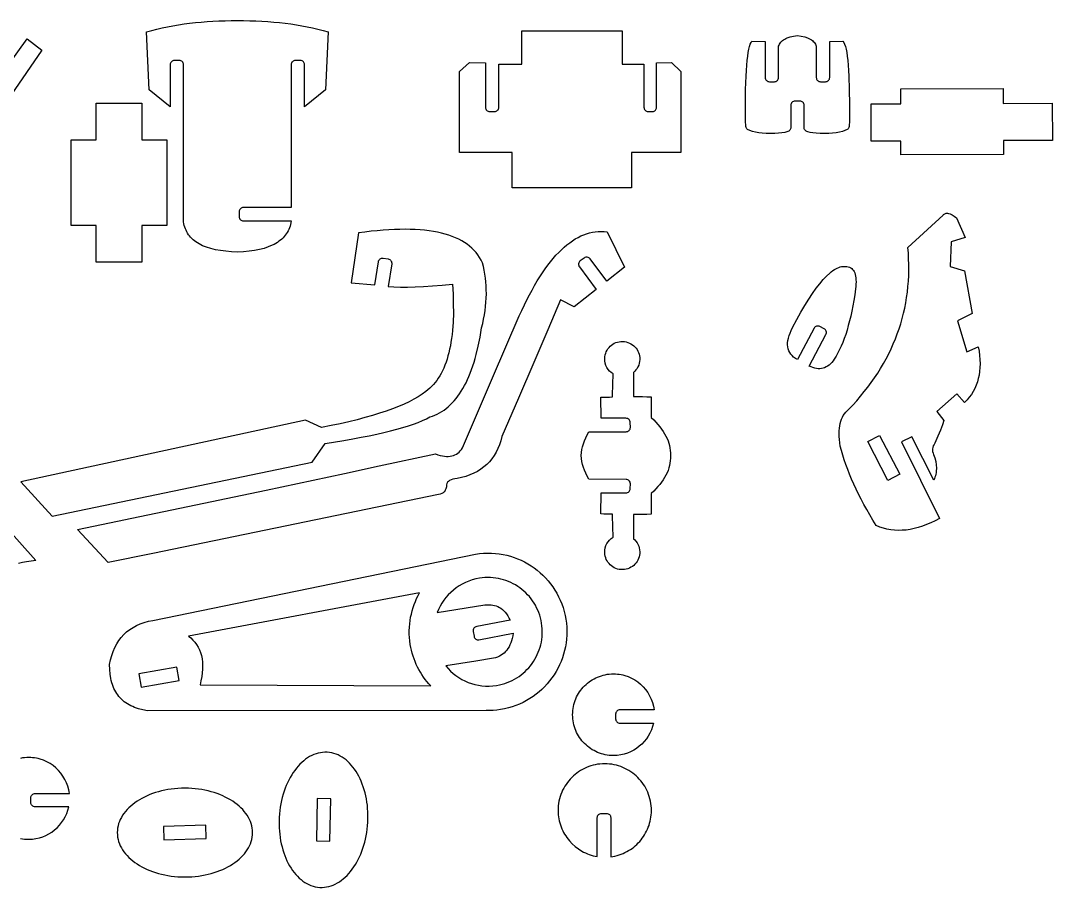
# Model space of a CAD drawing. Extents: x 0 to 712, y 0 to 629.
# Drawn here: x 338.2 to 712.4, y 0 to 314.3 of the extents above; entities that cross this region are included whole.
import ezdxf

# ---------------------------------------------------------------- set-up
doc = ezdxf.new("R2010")
doc.units = 0
doc.header["$MEASUREMENT"] = 0
doc.layers.add('DEFAULT_LAYER', color=1, linetype='Continuous')
doc.layers.add('HARLEY_1', color=1, linetype='Continuous')

msp = doc.modelspace()

# ---------------------------------------------------------------- linework, layer by layer
at = {"layer": 'DEFAULT_LAYER'}
msp.add_lwpolyline([(560.47, 186.73), (560.47, 186.73), (560.43, 177.98), (563.72, 177.94), (565.3, 177.92), (566.9, 177.86), (566.94, 170.33), (567.8, 169.51), (568.61, 168.69), (569.36, 167.86), (570.05, 167.03), (570.68, 166.19), (571.26, 165.35), (571.78, 164.51), (572.24, 163.66), (572.65, 162.8), (573, 161.95), (573.29, 161.08), (573.52, 160.22), (573.7, 159.34), (573.82, 158.47), (573.88, 157.59), (573.89, 156.7), (573.89, 156.46), (573.88, 155.57), (573.82, 154.69), (573.7, 153.81), (573.52, 152.94), (573.29, 152.07), (573, 151.21), (572.65, 150.35), (572.24, 149.5), (571.78, 148.65), (571.26, 147.81), (570.68, 146.96), (570.05, 146.13), (569.36, 145.3), (568.61, 144.47), (567.8, 143.65), (566.94, 142.83), (566.9, 135.3), (565.3, 135.24), (563.72, 135.22), (560.43, 135.17), (560.47, 126.43), (560.47, 126.42), (560.92, 126.01), (561.37, 125.51), (561.75, 124.97), (562.09, 124.39), (562.36, 123.76), (562.56, 123.11), (562.69, 122.43), (562.75, 121.72), (562.73, 121.07), (562.65, 120.44), (562.51, 119.82), (562.32, 119.24), (562.06, 118.67), (561.76, 118.14), (561.41, 117.64), (561.01, 117.18), (560.57, 116.76), (560.09, 116.38), (559.57, 116.05), (559.03, 115.77), (558.45, 115.54), (557.84, 115.37), (557.22, 115.25), (556.57, 115.21), (555.92, 115.22), (555.29, 115.3), (554.67, 115.44), (554.09, 115.64), (553.52, 115.89), (552.99, 116.2), (552.49, 116.55), (552.03, 116.95), (551.61, 117.39), (551.23, 117.87), (550.9, 118.38), (550.62, 118.93), (550.39, 119.51), (550.22, 120.11), (550.1, 120.74), (550.05, 121.39), (550.09, 122.27), (550.22, 123.12), (550.47, 123.91), (550.81, 124.65), (551.24, 125.34), (551.77, 125.95), (552.38, 126.49), (553.07, 126.96), (552.87, 134.73), (552.82, 135.34), (551.78, 135.38), (550.74, 135.37), (549.69, 135.36), (548.65, 135.4), (548.7, 143.07), (557.76, 143.06), (558.07, 143.09), (558.36, 143.18), (558.63, 143.33), (558.86, 143.51), (559.06, 143.74), (559.2, 144), (559.3, 144.29), (559.33, 144.61), (559.34, 146.37), (559.31, 146.68), (559.22, 146.97), (559.08, 147.24), (558.89, 147.47), (558.66, 147.66), (558.4, 147.8), (558.11, 147.9), (557.8, 147.93), (544.29, 148.04), (543.68, 149.09), (543.15, 150.16), (542.69, 151.22), (542.31, 152.29), (542, 153.37), (541.77, 154.44), (541.61, 155.51), (541.53, 156.58), (541.61, 157.65), (541.77, 158.72), (542, 159.79), (542.31, 160.86), (542.69, 161.93), (543.15, 163), (543.68, 164.06), (544.29, 165.12), (557.8, 165.23), (558.11, 165.26), (558.4, 165.35), (558.66, 165.5), (558.89, 165.69), (559.08, 165.92), (559.22, 166.19), (559.31, 166.48), (559.34, 166.79), (559.33, 168.55), (559.3, 168.86), (559.2, 169.15), (559.06, 169.42), (558.86, 169.64), (558.63, 169.83), (558.36, 169.97), (558.07, 170.06), (557.76, 170.09), (548.7, 170.08), (548.65, 177.76), (549.69, 177.8), (550.74, 177.78), (551.78, 177.77), (552.82, 177.81), (552.87, 178.42), (553.07, 186.2), (552.38, 186.66), (551.77, 187.21), (551.24, 187.82), (550.81, 188.5), (550.47, 189.25), (550.22, 190.04), (550.09, 190.89), (550.05, 191.77), (550.1, 192.42), (550.22, 193.05), (550.39, 193.65), (550.62, 194.23), (550.9, 194.78), (551.23, 195.29), (551.61, 195.77), (552.03, 196.21), (552.49, 196.61), (552.99, 196.96), (553.52, 197.27), (554.09, 197.52), (554.67, 197.72), (555.29, 197.86), (555.92, 197.94), (556.57, 197.95), (557.22, 197.9), (557.84, 197.79), (558.45, 197.62), (559.03, 197.39), (559.57, 197.11), (560.09, 196.77), (560.57, 196.4), (561.01, 195.98), (561.41, 195.51), (561.76, 195.02), (562.06, 194.48), (562.32, 193.92), (562.51, 193.33), (562.65, 192.72), (562.73, 192.09), (562.75, 191.44), (562.69, 190.73), (562.56, 190.05), (562.36, 189.39), (562.09, 188.77), (561.75, 188.19), (561.37, 187.64), (560.92, 187.15), (560.47, 186.73)], close=True, dxfattribs=at)
at = {"layer": 'HARLEY_1'}
for points in [[(397.34, 241.28), (397.34, 278.34), (397.34, 298.3), (397.31, 298.61), (397.22, 298.9), (397.08, 299.17), (396.89, 299.4), (396.66, 299.59), (396.39, 299.73), (396.1, 299.82), (395.79, 299.85), (394.03, 299.85), (393.72, 299.82), (393.43, 299.73), (393.16, 299.59), (392.93, 299.4), (392.74, 299.16), (392.6, 298.9), (392.51, 298.61), (392.48, 298.3), (392.48, 283.05), (384.87, 289.17), (383.94, 310.22), (385.79, 310.73), (387.67, 311.21), (389.58, 311.65), (391.52, 312.06), (393.48, 312.43), (395.47, 312.77), (397.49, 313.07), (399.53, 313.34), (401.61, 313.58), (403.7, 313.78), (405.83, 313.95), (407.98, 314.09), (410.16, 314.19), (412.36, 314.25), (414.6, 314.28), (416.85, 314.28), (419.11, 314.28), (421.35, 314.25), (423.55, 314.19), (425.73, 314.09), (427.88, 313.95), (430.01, 313.78), (432.1, 313.58), (434.17, 313.34), (436.22, 313.07), (438.24, 312.77), (440.23, 312.43), (442.19, 312.06), (444.13, 311.65), (446.04, 311.21), (447.92, 310.73), (449.77, 310.22), (448.84, 289.17), (441.23, 283.05), (441.23, 298.3), (441.2, 298.61), (441.11, 298.9), (440.97, 299.16), (440.78, 299.4), (440.55, 299.59), (440.28, 299.73), (439.99, 299.82), (439.68, 299.85), (437.92, 299.85), (437.61, 299.82), (437.31, 299.73), (437.05, 299.59), (436.82, 299.4), (436.63, 299.17), (436.49, 298.9), (436.4, 298.61), (436.36, 298.3), (436.36, 278.34), (436.36, 246.52), (419.03, 246.52), (418.72, 246.49), (418.43, 246.39), (418.16, 246.25), (417.93, 246.06), (417.74, 245.83), (417.6, 245.57), (417.51, 245.28), (417.47, 244.96), (417.47, 243.2), (417.51, 242.89), (417.6, 242.6), (417.74, 242.34), (417.93, 242.11), (418.16, 241.92), (418.43, 241.77), (418.72, 241.68), (419.03, 241.65), (436.36, 241.65), (436.25, 241), (436.11, 240.38), (435.94, 239.77), (435.73, 239.18), (435.5, 238.6), (435.22, 238.05), (434.92, 237.51), (434.59, 236.99), (434.22, 236.49), (433.82, 236), (433.39, 235.54), (432.92, 235.1), (432.43, 234.67), (431.9, 234.26), (431.34, 233.87), (430.74, 233.51), (430.12, 233.16), (429.46, 232.83), (428.05, 232.23), (426.5, 231.71), (424.83, 231.27), (423.03, 230.92), (421.1, 230.64), (419.04, 230.46), (416.85, 230.36), (414.67, 230.45), (412.61, 230.63), (410.68, 230.88), (408.88, 231.21), (407.21, 231.62), (405.66, 232.11), (404.25, 232.68), (403.59, 232.99), (402.97, 233.32), (402.37, 233.67), (401.81, 234.04), (401.28, 234.43), (400.79, 234.84), (400.32, 235.27), (399.89, 235.72), (399.49, 236.19), (399.12, 236.67), (398.79, 237.18), (398.48, 237.71), (398.21, 238.25), (397.98, 238.82), (397.77, 239.4), (397.6, 240.01), (397.45, 240.63), (397.34, 241.28)], [(556.38, 310.59), (556.38, 298.46), (564.27, 298.46), (564.27, 282.87), (564.3, 282.55), (564.39, 282.26), (564.52, 282), (564.7, 281.77), (564.92, 281.57), (565.17, 281.43), (565.44, 281.34), (565.73, 281.31), (567.39, 281.31), (567.69, 281.34), (567.96, 281.43), (568.21, 281.57), (568.43, 281.77), (568.61, 282), (568.74, 282.26), (568.83, 282.55), (568.86, 282.87), (568.86, 299.01), (574.3, 299.09), (577.68, 295.81), (577.68, 266.49), (559.76, 266.49), (559.76, 253.7), (538.74, 253.69), (516.43, 253.69), (516.43, 266.49), (497.4, 266.49), (497.4, 295.81), (500.99, 299.09), (506.77, 299.01), (506.77, 282.86), (506.8, 282.55), (506.89, 282.26), (507.04, 281.99), (507.23, 281.76), (507.46, 281.57), (507.72, 281.43), (508.01, 281.34), (508.33, 281.31), (510.09, 281.31), (510.4, 281.34), (510.69, 281.43), (510.95, 281.57), (511.18, 281.76), (511.37, 281.99), (511.52, 282.26), (511.61, 282.55), (511.64, 282.86), (511.64, 298.46), (520.02, 298.46), (520.02, 310.59), (556.38, 310.59)], [(611.72, 273.35), (610.1, 273.32), (608.59, 273.35), (607.19, 273.44), (605.9, 273.59), (604.72, 273.8), (603.65, 274.07), (602.69, 274.41), (601.84, 274.8), (601.67, 274.87), (601.53, 275.01), (601.4, 275.24), (601.3, 275.54), (601.22, 275.93), (601.16, 276.4), (601.1, 277.58), (601.08, 283.83), (601.15, 289.35), (601.31, 294.12), (601.42, 296.22), (601.55, 298.14), (601.71, 299.87), (601.89, 301.42), (602.09, 302.78), (602.31, 303.96), (602.56, 304.95), (602.82, 305.75), (603.11, 306.37), (603.43, 306.8), (608.25, 306.68), (608.25, 293.69), (608.28, 293.38), (608.37, 293.09), (608.51, 292.82), (608.7, 292.59), (608.93, 292.4), (609.2, 292.26), (609.49, 292.17), (609.8, 292.13), (611.56, 292.13), (611.87, 292.17), (612.16, 292.26), (612.43, 292.4), (612.66, 292.59), (612.85, 292.82), (612.99, 293.09), (613.08, 293.38), (613.11, 293.69), (613.11, 305.04), (613.25, 305.43), (613.43, 305.79), (613.65, 306.13), (613.91, 306.46), (614.2, 306.76), (614.53, 307.05), (614.9, 307.32), (615.31, 307.57), (615.75, 307.79), (616.24, 308), (617.32, 308.37), (618.55, 308.65), (619.93, 308.86), (621.32, 308.65), (622.55, 308.37), (623.63, 308), (624.11, 307.79), (624.56, 307.57), (624.97, 307.32), (625.34, 307.05), (625.67, 306.76), (625.96, 306.46), (626.22, 306.13), (626.43, 305.79), (626.61, 305.43), (626.75, 305.04), (626.75, 293.69), (626.79, 293.38), (626.88, 293.09), (627.02, 292.82), (627.21, 292.59), (627.44, 292.4), (627.71, 292.26), (628, 292.17), (628.31, 292.13), (630.07, 292.13), (630.38, 292.17), (630.67, 292.26), (630.94, 292.4), (631.17, 292.59), (631.36, 292.82), (631.5, 293.09), (631.59, 293.38), (631.62, 293.69), (631.62, 306.68), (636.44, 306.8), (636.75, 306.37), (637.04, 305.75), (637.31, 304.95), (637.56, 303.96), (637.78, 302.78), (637.98, 301.42), (638.16, 299.87), (638.31, 298.14), (638.45, 296.22), (638.56, 294.12), (638.72, 289.35), (638.79, 283.83), (638.77, 277.58), (638.71, 276.4), (638.65, 275.93), (638.57, 275.54), (638.47, 275.24), (638.34, 275.01), (638.19, 274.87), (638.02, 274.8), (637.17, 274.41), (636.21, 274.07), (635.15, 273.8), (633.97, 273.59), (632.68, 273.44), (631.28, 273.35), (629.77, 273.32), (628.15, 273.35), (626.76, 273.42), (625.56, 273.54), (624.55, 273.72), (623.73, 273.96), (623.39, 274.1), (623.1, 274.26), (622.86, 274.42), (622.67, 274.61), (622.52, 274.81), (622.42, 275.02), (622.37, 275.24), (622.37, 275.48), (622.37, 283.56), (622.34, 283.87), (622.25, 284.16), (622.1, 284.43), (621.91, 284.66), (621.68, 284.85), (621.42, 284.99), (621.13, 285.08), (620.81, 285.11), (619.93, 285.11), (619.05, 285.11), (618.74, 285.08), (618.45, 284.99), (618.19, 284.85), (617.96, 284.66), (617.77, 284.43), (617.62, 284.16), (617.53, 283.87), (617.5, 283.56), (617.5, 275.48), (617.5, 275.24), (617.45, 275.02), (617.35, 274.81), (617.2, 274.61), (617.01, 274.42), (616.77, 274.26), (616.48, 274.1), (616.14, 273.96), (615.32, 273.72), (614.31, 273.54), (613.11, 273.42), (611.72, 273.35)], [(694.59, 270.75), (694.6, 265.74), (657.48, 265.6), (657.46, 270.63), (646.7, 270.59), (646.65, 284.08), (657.41, 284.12), (657.39, 289.51), (694.52, 289.64), (694.54, 284.26), (712.32, 284.33), (712.37, 270.84), (694.59, 270.77), (694.59, 270.75)], [(391.27, 239.99), (382.23, 239.99), (382.23, 226.66), (365.65, 226.66), (365.65, 239.99), (356.61, 239.99), (356.61, 271.03), (365.65, 271.03), (365.65, 284.37), (382.23, 284.37), (382.23, 271.03), (391.27, 271.03), (391.27, 239.99)], [(669.35, 147.71), (661.41, 163.4), (657.71, 161.52), (671.49, 133.77), (669.9, 132.93), (668.33, 132.18), (666.78, 131.52), (665.25, 130.95), (663.75, 130.47), (662.26, 130.09), (660.79, 129.79), (659.34, 129.58), (657.91, 129.47), (656.51, 129.44), (655.12, 129.51), (653.75, 129.66), (652.4, 129.91), (651.08, 130.24), (649.77, 130.67), (648.48, 131.19), (647.29, 133.14), (646.15, 135.07), (645.06, 136.99), (644.02, 138.88), (643.03, 140.75), (642.1, 142.61), (641.21, 144.44), (640.37, 146.25), (639.58, 148.05), (638.84, 149.82), (638.15, 151.57), (637.51, 153.3), (636.93, 155.02), (636.39, 156.71), (635.9, 158.38), (635.47, 160.03), (635.29, 161.23), (635.17, 162.38), (635.1, 163.48), (635.07, 164.53), (635.09, 165.53), (635.16, 166.49), (635.27, 167.39), (635.44, 168.24), (635.65, 169.04), (635.91, 169.8), (636.22, 170.5), (636.57, 171.15), (636.97, 171.76), (637.43, 172.31), (637.92, 172.81), (638.47, 173.27), (639.98, 174.87), (641.43, 176.48), (642.83, 178.11), (644.18, 179.75), (645.47, 181.41), (646.71, 183.08), (647.9, 184.77), (649.03, 186.48), (650.1, 188.2), (651.13, 189.94), (652.1, 191.69), (653.01, 193.46), (653.87, 195.24), (654.68, 197.04), (655.43, 198.85), (656.13, 200.68), (656.78, 202.52), (657.37, 204.38), (657.91, 206.26), (658.39, 208.15), (658.82, 210.05), (659.2, 211.97), (659.52, 213.91), (659.79, 215.86), (660, 217.83), (660.16, 219.81), (660.27, 221.81), (660.32, 223.83), (660.32, 225.86), (660.26, 227.9), (660.16, 229.96), (659.99, 232.04), (672.76, 243.79), (672.94, 243.99), (673.14, 244.15), (673.35, 244.28), (673.58, 244.38), (673.83, 244.44), (674.09, 244.46), (674.36, 244.45), (674.65, 244.4), (675.28, 244.2), (675.98, 243.86), (676.73, 243.38), (677.55, 242.75), (680.77, 235.7), (675.7, 234.12), (675.34, 225.16), (680.45, 223.51), (683.34, 208.06), (677.96, 205.42), (681.35, 194.19), (685.51, 196), (685.79, 194.41), (685.98, 192.86), (686.1, 191.35), (686.14, 189.89), (686.11, 188.47), (685.99, 187.1), (685.8, 185.77), (685.52, 184.49), (685.17, 183.25), (684.74, 182.06), (684.24, 180.91), (683.65, 179.81), (682.99, 178.75), (682.25, 177.74), (681.43, 176.77), (680.53, 175.85), (677.67, 178.9), (670.44, 172.59), (673.02, 169.24), (672.48, 167.69), (671.76, 165.82), (670.86, 163.63), (669.78, 161.12), (669.45, 160.58), (669.19, 160.05), (669.02, 159.52), (668.92, 159.01), (668.9, 158.5), (668.96, 157.99), (669.09, 157.5), (669.31, 157.02), (669.75, 155.72), (670.06, 154.46), (670.25, 153.24), (670.32, 152.05), (670.26, 150.91), (670.19, 150.35), (670.08, 149.81), (669.94, 149.27), (669.78, 148.74), (669.58, 148.22), (669.35, 147.71)], [(443.97, 154.18), (448.66, 160.99), (455.49, 162.08), (458.68, 162.63), (461.72, 163.2), (464.62, 163.77), (467.36, 164.35), (469.96, 164.93), (472.41, 165.53), (474.71, 166.13), (476.87, 166.74), (478.87, 167.36), (480.73, 167.99), (482.44, 168.62), (484, 169.27), (485.41, 169.92), (486.68, 170.58), (487.58, 170.88), (488.46, 171.23), (489.32, 171.62), (490.15, 172.06), (490.97, 172.54), (491.77, 173.07), (492.55, 173.65), (493.3, 174.27), (494.04, 174.94), (494.76, 175.65), (495.45, 176.41), (496.13, 177.22), (496.79, 178.07), (497.42, 178.96), (498.04, 179.9), (498.63, 180.89), (499.21, 181.93), (499.76, 183), (500.3, 184.13), (500.81, 185.3), (501.31, 186.51), (501.78, 187.78), (502.24, 189.08), (502.67, 190.44), (503.08, 191.83), (503.48, 193.28), (504.2, 196.3), (504.85, 199.51), (505.41, 202.9), (505.8, 204.49), (506.13, 206.06), (506.42, 207.61), (506.66, 209.15), (506.85, 210.68), (506.99, 212.19), (507.08, 213.69), (507.12, 215.17), (507.11, 216.64), (507.05, 218.09), (506.95, 219.52), (506.79, 220.95), (506.59, 222.36), (506.33, 223.75), (506.03, 225.13), (505.68, 226.49), (505.19, 227.47), (504.65, 228.42), (504.05, 229.32), (503.39, 230.17), (502.67, 230.99), (501.89, 231.77), (501.05, 232.5), (500.16, 233.19), (499.2, 233.84), (498.18, 234.45), (497.1, 235.02), (495.97, 235.54), (494.77, 236.03), (493.52, 236.47), (492.2, 236.87), (490.83, 237.23), (489.4, 237.55), (487.9, 237.82), (486.35, 238.06), (484.74, 238.25), (483.07, 238.4), (481.34, 238.51), (479.55, 238.58), (477.7, 238.61), (475.79, 238.59), (473.82, 238.54), (471.79, 238.44), (469.7, 238.3), (467.56, 238.12), (465.35, 237.9), (463.08, 237.63), (460.76, 237.33), (458.15, 219.16), (466.66, 218.54), (467.98, 226.83), (468.06, 227.14), (468.2, 227.41), (468.38, 227.65), (468.61, 227.85), (468.87, 228), (469.15, 228.1), (469.45, 228.15), (469.76, 228.13), (471.5, 227.85), (471.81, 227.77), (472.08, 227.63), (472.32, 227.45), (472.51, 227.22), (472.67, 226.97), (472.77, 226.68), (472.81, 226.38), (472.79, 226.06), (471.48, 217.87), (473.6, 217.71), (475.96, 217.63), (478.53, 217.63), (481.34, 217.7), (484.36, 217.85), (487.62, 218.08), (491.09, 218.39), (494.8, 218.77), (495.03, 215.07), (495.14, 211.53), (495.15, 208.17), (495.04, 204.97), (494.83, 201.94), (494.68, 200.49), (494.5, 199.08), (494.3, 197.72), (494.07, 196.39), (493.81, 195.11), (493.52, 193.87), (493.21, 192.68), (492.86, 191.52), (492.49, 190.41), (492.1, 189.34), (491.67, 188.32), (491.22, 187.33), (490.74, 186.39), (490.23, 185.49), (489.69, 184.63), (489.13, 183.82), (488.54, 183.05), (487.92, 182.32), (487.27, 181.63), (486.6, 180.98), (485.9, 180.38), (485.17, 179.82), (483.88, 178.86), (482.44, 177.92), (480.87, 177), (479.15, 176.1), (477.28, 175.22), (475.28, 174.36), (473.13, 173.52), (470.84, 172.69), (468.4, 171.89), (465.83, 171.1), (463.1, 170.33), (460.24, 169.58), (457.24, 168.85), (454.09, 168.14), (450.79, 167.45), (447.36, 166.78), (441.58, 169.45), (338.35, 147.1), (349.73, 134.59), (443.97, 154.18)], [(386.21, 121.12), (369.94, 117.77), (358.83, 129.72), (427.22, 144.05), (455.7, 150.08), (468.22, 152.79), (488.72, 157.16), (489.57, 156.87), (490.38, 156.63), (491.16, 156.44), (491.91, 156.32), (492.63, 156.26), (493.32, 156.25), (493.97, 156.3), (494.6, 156.42), (495.19, 156.59), (495.75, 156.81), (496.28, 157.1), (496.78, 157.44), (497.24, 157.85), (497.68, 158.31), (498.08, 158.83), (498.46, 159.41), (509.34, 184.77), (519.06, 207.21), (519.98, 209.22), (520.9, 211.17), (521.83, 213.05), (522.76, 214.86), (523.7, 216.6), (524.64, 218.27), (525.59, 219.88), (526.54, 221.41), (527.5, 222.88), (528.46, 224.28), (529.43, 225.61), (530.4, 226.87), (531.38, 228.06), (532.36, 229.18), (533.35, 230.24), (534.34, 231.22), (535.34, 232.14), (536.34, 232.99), (537.35, 233.77), (538.36, 234.48), (539.38, 235.12), (540.4, 235.7), (541.42, 236.21), (542.45, 236.64), (543.49, 237.01), (544.53, 237.31), (545.58, 237.54), (546.63, 237.71), (547.68, 237.8), (548.74, 237.83), (549.81, 237.78), (550.88, 237.67), (557.21, 224.93), (550.77, 219.85), (544.76, 227.88), (544.55, 228.11), (544.3, 228.29), (544.02, 228.41), (543.73, 228.48), (543.43, 228.5), (543.14, 228.46), (542.85, 228.35), (542.58, 228.19), (541.17, 227.14), (540.94, 226.92), (540.76, 226.68), (540.64, 226.4), (540.57, 226.11), (540.55, 225.81), (540.6, 225.52), (540.7, 225.23), (540.86, 224.96), (546.95, 216.84), (538.92, 210.5), (533.97, 213.02), (529.38, 202.15), (524.31, 190.28), (518.77, 177.4), (512.75, 163.51), (512.36, 161.96), (511.88, 160.5), (511.32, 159.12), (510.68, 157.81), (509.95, 156.58), (509.15, 155.43), (508.26, 154.35), (507.29, 153.36), (506.23, 152.44), (505.09, 151.6), (503.87, 150.84), (502.57, 150.16), (501.19, 149.56), (499.72, 149.03), (498.17, 148.58), (496.54, 148.21), (495.71, 148.11), (494.98, 147.96), (494.34, 147.76), (493.81, 147.52), (493.38, 147.22), (493.05, 146.87), (492.81, 146.47), (492.68, 146.02), (492.62, 145.25), (492.47, 144.57), (492.23, 143.98), (491.91, 143.48), (491.71, 143.27), (491.49, 143.08), (491, 142.76), (490.41, 142.54), (489.73, 142.41), (386.21, 121.12)], [(624.19, 189.04), (630.26, 200.44), (630.38, 200.73), (630.44, 201.03), (630.44, 201.33), (630.38, 201.63), (630.27, 201.9), (630.1, 202.16), (629.89, 202.37), (629.63, 202.55), (628.07, 203.38), (627.78, 203.49), (627.48, 203.55), (627.18, 203.55), (626.89, 203.49), (626.61, 203.37), (626.36, 203.21), (626.14, 202.99), (625.97, 202.73), (619.93, 191.39), (619.2, 191.83), (618.55, 192.31), (617.99, 192.83), (617.51, 193.38), (617.11, 193.98), (616.8, 194.61), (616.56, 195.27), (616.41, 195.98), (616.35, 196.72), (616.36, 197.51), (616.46, 198.32), (616.64, 199.18), (616.9, 200.08), (617.25, 201.01), (617.68, 201.98), (618.19, 202.99), (619.7, 205.86), (621.18, 208.53), (622.61, 211), (624.01, 213.27), (625.37, 215.35), (626.7, 217.22), (627.99, 218.9), (629.24, 220.38), (630.45, 221.66), (631.62, 222.74), (632.19, 223.21), (632.76, 223.63), (633.31, 224), (633.86, 224.31), (634.39, 224.58), (634.92, 224.8), (635.44, 224.97), (635.94, 225.09), (636.44, 225.16), (636.93, 225.18), (637.41, 225.15), (637.88, 225.07), (638.37, 224.98), (638.82, 224.83), (639.23, 224.62), (639.6, 224.36), (639.93, 224.05), (640.22, 223.68), (640.48, 223.26), (640.69, 222.78), (640.87, 222.25), (641, 221.66), (641.1, 221.02), (641.16, 220.32), (641.18, 219.57), (641.16, 218.77), (641.1, 217.91), (641, 216.99), (640.7, 214.88), (640.37, 212.84), (640.02, 210.87), (639.65, 208.97), (639.25, 207.14), (638.83, 205.38), (638.38, 203.69), (637.91, 202.06), (637.42, 200.51), (636.9, 199.02), (636.36, 197.61), (635.79, 196.26), (635.2, 194.99), (634.58, 193.78), (633.94, 192.64), (633.28, 191.58), (632.83, 190.93), (632.37, 190.36), (631.88, 189.85), (631.39, 189.4), (630.88, 189.01), (630.35, 188.7), (629.8, 188.44), (629.24, 188.25), (628.67, 188.12), (628.07, 188.06), (627.47, 188.07), (626.84, 188.13), (626.2, 188.26), (625.55, 188.46), (624.88, 188.72), (624.19, 189.04)], [(657.03, 149.8), (652.71, 147.55), (645.4, 161.63), (649.71, 163.88), (657.03, 149.8)], [(507.05, 64.09), (384.27, 64.07), (382.59, 64.36), (381.02, 64.75), (380.28, 64.99), (379.56, 65.25), (378.87, 65.53), (378.21, 65.84), (377.58, 66.18), (376.97, 66.54), (376.39, 66.92), (375.84, 67.33), (375.31, 67.77), (374.81, 68.23), (374.34, 68.72), (373.9, 69.23), (373.48, 69.76), (373.09, 70.33), (372.73, 70.91), (372.4, 71.52), (372.09, 72.16), (371.81, 72.82), (371.55, 73.51), (371.33, 74.22), (371.13, 74.96), (370.96, 75.72), (370.7, 77.32), (370.54, 79.03), (370.5, 80.83), (370.85, 82.49), (371.29, 84.07), (371.81, 85.56), (372.41, 86.96), (373.1, 88.27), (373.87, 89.49), (374.73, 90.62), (375.67, 91.66), (376.69, 92.62), (377.8, 93.48), (378.99, 94.26), (380.27, 94.94), (381.63, 95.54), (383.07, 96.05), (384.59, 96.47), (386.21, 96.8), (503.19, 120.87), (504.65, 121.07), (506.1, 121.19), (507.54, 121.24), (508.97, 121.21), (510.38, 121.12), (511.78, 120.95), (513.16, 120.72), (514.52, 120.42), (515.87, 120.06), (517.18, 119.63), (518.47, 119.14), (519.74, 118.59), (520.97, 117.98), (522.17, 117.31), (523.33, 116.59), (524.46, 115.82), (525.56, 114.99), (526.61, 114.11), (527.62, 113.17), (528.58, 112.2), (529.5, 111.17), (530.37, 110.1), (531.19, 108.98), (531.95, 107.82), (532.67, 106.62), (533.32, 105.38), (533.92, 104.11), (534.45, 102.79), (534.92, 101.44), (535.33, 100.06), (535.67, 98.64), (535.94, 97.2), (536.13, 95.74), (536.26, 94.29), (536.3, 92.85), (536.28, 91.42), (536.18, 90.01), (536.02, 88.61), (535.79, 87.22), (535.49, 85.86), (535.12, 84.52), (534.69, 83.2), (534.21, 81.91), (533.66, 80.65), (533.05, 79.42), (532.38, 78.22), (531.66, 77.05), (530.88, 75.92), (530.05, 74.83), (529.17, 73.78), (528.24, 72.77), (527.26, 71.8), (526.23, 70.89), (525.16, 70.02), (524.05, 69.2), (522.89, 68.43), (521.69, 67.72), (520.45, 67.07), (519.17, 66.47), (517.86, 65.94), (516.51, 65.47), (515.13, 65.06), (513.71, 64.72), (512.26, 64.45), (510.97, 64.28), (509.64, 64.16), (508.32, 64.1), (507.05, 64.09)], [(492.42, 80.28), (493.26, 79.31), (494.15, 78.41), (495.1, 77.56), (496.1, 76.78), (497.15, 76.06), (498.24, 75.41), (499.37, 74.84), (500.54, 74.33), (501.75, 73.9), (502.98, 73.55), (504.25, 73.28), (505.53, 73.09), (506.84, 72.99), (508.17, 72.98), (509.5, 73.06), (510.85, 73.23), (511.85, 73.41), (512.82, 73.65), (513.78, 73.93), (514.71, 74.25), (515.61, 74.62), (516.49, 75.03), (517.34, 75.48), (518.17, 75.97), (518.97, 76.5), (519.74, 77.06), (520.48, 77.66), (521.18, 78.29), (521.86, 78.96), (522.5, 79.65), (523.11, 80.38), (523.68, 81.13), (524.21, 81.91), (524.71, 82.71), (525.17, 83.54), (525.59, 84.39), (525.97, 85.26), (526.3, 86.15), (526.6, 87.05), (526.85, 87.98), (527.06, 88.92), (527.22, 89.87), (527.33, 90.83), (527.4, 91.81), (527.41, 92.79), (527.38, 93.78), (527.3, 94.78), (527.16, 95.79), (526.97, 96.78), (526.74, 97.76), (526.46, 98.71), (526.14, 99.64), (525.77, 100.54), (525.36, 101.42), (524.91, 102.28), (524.42, 103.1), (523.89, 103.9), (523.32, 104.67), (522.73, 105.41), (522.09, 106.12), (521.43, 106.79), (520.73, 107.43), (520.01, 108.04), (519.26, 108.61), (518.48, 109.15), (517.68, 109.64), (516.85, 110.1), (516, 110.52), (515.13, 110.9), (514.24, 111.24), (513.33, 111.53), (512.41, 111.78), (511.47, 111.99), (510.52, 112.15), (509.55, 112.26), (508.58, 112.33), (507.6, 112.35), (506.6, 112.31), (505.6, 112.23), (504.6, 112.09), (503.27, 111.83), (501.97, 111.49), (500.72, 111.06), (499.51, 110.55), (498.35, 109.97), (497.23, 109.32), (496.17, 108.6), (495.16, 107.81), (494.2, 106.97), (493.31, 106.06), (492.48, 105.1), (491.71, 104.1), (491, 103.04), (490.37, 101.94), (489.8, 100.8), (489.31, 99.62), (506.63, 102.41), (507.39, 102.45), (508.12, 102.46), (508.81, 102.43), (509.48, 102.35), (510.11, 102.23), (510.73, 102.05), (511.31, 101.82), (511.88, 101.54), (512.42, 101.2), (512.94, 100.79), (513.45, 100.32), (513.94, 99.78), (514.41, 99.17), (514.87, 98.48), (515.32, 97.72), (515.76, 96.88), (503.63, 94.59), (503.33, 94.51), (503.06, 94.36), (502.82, 94.18), (502.62, 93.95), (502.47, 93.7), (502.38, 93.41), (502.33, 93.11), (502.35, 92.8), (502.65, 91.06), (502.73, 90.76), (502.87, 90.49), (503.06, 90.25), (503.29, 90.05), (503.55, 89.9), (503.83, 89.81), (504.13, 89.77), (504.45, 89.79), (516.84, 92.12), (516.68, 91.17), (516.49, 90.28), (516.26, 89.44), (515.99, 88.65), (515.69, 87.91), (515.34, 87.22), (514.96, 86.59), (514.53, 86), (514.07, 85.47), (513.57, 84.98), (513.03, 84.54), (512.45, 84.16), (511.83, 83.81), (511.18, 83.52), (510.48, 83.27), (509.74, 83.06), (503.25, 82.02), (492.42, 80.28)], [(403.3, 73.43), (486.95, 73.04), (486.26, 73.8), (485.59, 74.6), (484.95, 75.42), (484.34, 76.27), (483.75, 77.14), (483.19, 78.03), (482.67, 78.95), (482.17, 79.89), (481.71, 80.86), (481.29, 81.84), (480.9, 82.84), (480.54, 83.86), (480.23, 84.9), (479.95, 85.96), (479.71, 87.03), (479.52, 88.12), (479.34, 89.37), (479.23, 90.61), (479.17, 91.85), (479.17, 93.08), (479.22, 94.31), (479.32, 95.53), (479.47, 96.74), (479.67, 97.93), (479.92, 99.12), (480.22, 100.28), (480.56, 101.43), (480.95, 102.56), (481.38, 103.67), (481.85, 104.75), (482.37, 105.81), (482.92, 106.84), (399.06, 91.13), (399.94, 90.43), (400.73, 89.68), (401.44, 88.88), (402.07, 88.02), (402.62, 87.1), (403.09, 86.13), (403.48, 85.11), (403.78, 84.03), (404.01, 82.9), (404.15, 81.71), (404.21, 80.46), (404.19, 79.17), (404.09, 77.81), (403.91, 76.41), (403.64, 74.94), (403.3, 73.43)], [(381.15, 77.44), (381.98, 72.65), (395.74, 75.05), (394.91, 79.84), (381.15, 77.44)], [(567.72, 59.52), (567.4, 58.29), (566.97, 57.1), (566.45, 55.96), (565.84, 54.88), (565.14, 53.85), (564.37, 52.88), (563.51, 51.98), (562.59, 51.16), (561.6, 50.41), (560.55, 49.74), (559.44, 49.17), (558.28, 48.68), (557.08, 48.3), (555.83, 48.02), (554.54, 47.85), (553.23, 47.79), (552.47, 47.81), (551.71, 47.87), (550.97, 47.96), (550.24, 48.09), (549.53, 48.26), (548.82, 48.45), (548.13, 48.69), (547.46, 48.95), (546.81, 49.25), (546.17, 49.58), (545.55, 49.93), (544.94, 50.32), (544.36, 50.73), (543.8, 51.17), (543.27, 51.64), (542.75, 52.13), (542.26, 52.64), (541.8, 53.18), (541.36, 53.74), (540.94, 54.32), (540.56, 54.92), (540.2, 55.54), (539.87, 56.18), (539.58, 56.84), (539.31, 57.51), (539.08, 58.2), (538.88, 58.9), (538.71, 59.62), (538.58, 60.35), (538.49, 61.09), (538.43, 61.84), (538.41, 62.6), (538.43, 63.37), (538.49, 64.12), (538.58, 64.86), (538.71, 65.59), (538.88, 66.31), (539.08, 67.01), (539.31, 67.7), (539.58, 68.37), (539.87, 69.03), (540.2, 69.67), (540.56, 70.29), (540.94, 70.89), (541.36, 71.47), (541.8, 72.03), (542.26, 72.57), (542.75, 73.08), (543.27, 73.57), (543.8, 74.04), (544.36, 74.48), (544.94, 74.89), (545.55, 75.28), (546.17, 75.63), (546.81, 75.96), (547.46, 76.26), (548.13, 76.52), (548.82, 76.75), (549.53, 76.95), (550.24, 77.12), (550.97, 77.25), (551.71, 77.34), (552.47, 77.4), (553.23, 77.42), (553.93, 77.4), (554.63, 77.35), (555.31, 77.27), (555.99, 77.16), (556.65, 77.02), (557.31, 76.84), (558.58, 76.41), (559.8, 75.87), (560.95, 75.22), (562.04, 74.47), (563.06, 73.64), (564.01, 72.72), (564.86, 71.72), (565.63, 70.64), (566.31, 69.5), (566.88, 68.3), (567.35, 67.04), (567.7, 65.74), (567.84, 65.07), (567.94, 64.39), (555.56, 64.39), (555.25, 64.36), (554.96, 64.27), (554.69, 64.12), (554.46, 63.93), (554.27, 63.7), (554.13, 63.44), (554.03, 63.15), (554, 62.83), (554, 61.07), (554.03, 60.76), (554.13, 60.47), (554.27, 60.21), (554.46, 59.98), (554.69, 59.79), (554.96, 59.64), (555.25, 59.55), (555.56, 59.52), (567.72, 59.52)], [(432.01, 25.38), (431.96, 24.12), (431.96, 22.87), (431.99, 21.64), (432.07, 20.42), (432.18, 19.23), (432.34, 18.06), (432.53, 16.9), (432.75, 15.78), (433.02, 14.67), (433.31, 13.6), (433.64, 12.55), (434.01, 11.54), (434.4, 10.55), (434.83, 9.6), (435.29, 8.69), (435.77, 7.81), (436.29, 6.96), (436.83, 6.16), (437.39, 5.4), (437.99, 4.69), (438.6, 4.01), (439.24, 3.39), (439.91, 2.81), (440.59, 2.28), (441.3, 1.8), (442.02, 1.37), (442.77, 1), (443.53, 0.69), (444.31, 0.43), (445.1, 0.23), (445.92, 0.09), (446.74, 0.01), (447.57, 0), (448.39, 0.05), (449.2, 0.16), (450, 0.33), (450.8, 0.57), (451.58, 0.85), (452.34, 1.2), (453.1, 1.6), (453.84, 2.05), (454.56, 2.55), (455.26, 3.1), (455.95, 3.71), (456.62, 4.35), (457.26, 5.05), (457.89, 5.79), (458.49, 6.57), (459.07, 7.39), (459.62, 8.25), (460.15, 9.15), (460.65, 10.08), (461.12, 11.05), (461.56, 12.06), (461.98, 13.1), (462.36, 14.16), (462.71, 15.26), (463.02, 16.38), (463.3, 17.53), (463.54, 18.71), (463.75, 19.91), (463.92, 21.13), (464.05, 22.37), (464.14, 23.62), (464.19, 24.89), (464.19, 26.13), (464.16, 27.36), (464.08, 28.58), (463.97, 29.77), (463.82, 30.94), (463.62, 32.1), (463.4, 33.22), (463.14, 34.33), (462.84, 35.4), (462.51, 36.45), (462.14, 37.46), (461.75, 38.45), (461.32, 39.4), (460.86, 40.32), (460.38, 41.19), (459.87, 42.04), (459.32, 42.84), (458.76, 43.6), (458.16, 44.31), (457.55, 44.99), (456.91, 45.61), (456.24, 46.19), (455.56, 46.72), (454.85, 47.2), (454.13, 47.63), (453.38, 48), (452.62, 48.31), (451.84, 48.57), (451.05, 48.77), (450.24, 48.91), (449.41, 48.99), (448.58, 49), (447.76, 48.95), (446.95, 48.84), (446.15, 48.67), (445.36, 48.44), (444.57, 48.15), (443.81, 47.8), (443.05, 47.4), (442.32, 46.95), (441.59, 46.45), (440.89, 45.9), (440.2, 45.29), (439.53, 44.65), (438.89, 43.95), (438.26, 43.21), (437.66, 42.43), (437.08, 41.61), (436.53, 40.75), (436, 39.85), (435.5, 38.92), (435.03, 37.95), (434.59, 36.94), (434.17, 35.91), (433.79, 34.84), (433.45, 33.74), (433.13, 32.62), (432.85, 31.47), (432.61, 30.29), (432.4, 29.1), (432.23, 27.88), (432.1, 26.64), (432.01, 25.38)], [(547.36, 11.17), (547.36, 25.29), (547.39, 25.6), (547.48, 25.89), (547.62, 26.16), (547.81, 26.39), (548.04, 26.58), (548.31, 26.72), (548.6, 26.81), (548.91, 26.84), (550.67, 26.84), (550.98, 26.81), (551.28, 26.72), (551.54, 26.58), (551.77, 26.39), (551.96, 26.16), (552.1, 25.89), (552.19, 25.6), (552.23, 25.29), (552.23, 11.09), (553, 11.21), (553.76, 11.36), (554.51, 11.55), (555.25, 11.76), (555.97, 12.01), (556.68, 12.3), (557.37, 12.61), (558.05, 12.95), (558.7, 13.32), (559.34, 13.72), (559.96, 14.15), (560.56, 14.6), (561.13, 15.08), (561.69, 15.58), (562.22, 16.1), (562.73, 16.65), (563.21, 17.23), (563.67, 17.82), (564.11, 18.43), (564.51, 19.06), (564.89, 19.72), (565.24, 20.39), (565.56, 21.07), (565.85, 21.78), (566.11, 22.49), (566.34, 23.23), (566.53, 23.97), (566.69, 24.73), (566.82, 25.51), (566.91, 26.29), (566.97, 27.08), (566.99, 27.89), (566.96, 28.76), (566.9, 29.62), (566.79, 30.47), (566.64, 31.3), (566.45, 32.12), (566.22, 32.92), (565.96, 33.71), (565.66, 34.48), (565.32, 35.23), (564.94, 35.96), (564.53, 36.67), (564.09, 37.35), (563.62, 38.02), (563.12, 38.66), (562.59, 39.27), (562.03, 39.86), (561.44, 40.42), (560.82, 40.95), (560.18, 41.46), (559.52, 41.93), (558.83, 42.37), (558.12, 42.78), (557.39, 43.15), (556.64, 43.49), (555.87, 43.79), (555.09, 44.06), (554.28, 44.29), (553.47, 44.48), (552.63, 44.62), (551.78, 44.73), (550.92, 44.8), (550.05, 44.82), (549.18, 44.8), (548.32, 44.73), (547.48, 44.62), (546.64, 44.48), (545.82, 44.29), (545.02, 44.06), (544.23, 43.79), (543.46, 43.49), (542.71, 43.15), (541.98, 42.78), (541.27, 42.37), (540.59, 41.93), (539.92, 41.46), (539.28, 40.95), (538.67, 40.42), (538.08, 39.86), (537.52, 39.27), (536.99, 38.66), (536.49, 38.02), (536.01, 37.35), (535.57, 36.67), (535.16, 35.96), (534.79, 35.23), (534.45, 34.48), (534.15, 33.71), (533.88, 32.92), (533.65, 32.12), (533.46, 31.3), (533.32, 30.47), (533.21, 29.62), (533.14, 28.76), (533.12, 27.89), (533.14, 27.1), (533.19, 26.33), (533.28, 25.56), (533.4, 24.81), (533.56, 24.07), (533.75, 23.34), (533.97, 22.62), (534.22, 21.92), (534.5, 21.23), (534.81, 20.55), (535.14, 19.9), (535.51, 19.26), (535.9, 18.63), (536.32, 18.03), (537.23, 16.88), (538.23, 15.81), (539.33, 14.83), (540.5, 13.94), (541.75, 13.16), (542.4, 12.81), (543.06, 12.48), (543.75, 12.19), (544.44, 11.92), (545.15, 11.69), (545.88, 11.48), (546.61, 11.31), (547.36, 11.17)], [(397.8, 35.95), (396.54, 35.93), (395.29, 35.86), (394.07, 35.76), (392.86, 35.62), (391.67, 35.44), (390.51, 35.22), (389.37, 34.97), (388.25, 34.68), (387.17, 34.36), (386.11, 34), (385.08, 33.62), (384.09, 33.2), (383.13, 32.75), (382.2, 32.27), (381.31, 31.76), (380.46, 31.23), (379.65, 30.67), (378.88, 30.09), (378.15, 29.48), (377.47, 28.85), (376.83, 28.2), (376.24, 27.52), (375.7, 26.83), (375.2, 26.12), (374.77, 25.39), (374.38, 24.64), (374.05, 23.88), (373.78, 23.1), (373.56, 22.31), (373.4, 21.5), (373.31, 20.68), (373.28, 19.86), (373.31, 19.03), (373.41, 18.21), (373.56, 17.41), (373.78, 16.61), (374.05, 15.83), (374.38, 15.07), (374.77, 14.32), (375.21, 13.59), (375.7, 12.88), (376.24, 12.19), (376.83, 11.51), (377.47, 10.86), (378.15, 10.23), (378.88, 9.62), (379.65, 9.04), (380.46, 8.48), (381.32, 7.95), (382.21, 7.44), (383.13, 6.96), (384.09, 6.52), (385.09, 6.1), (386.12, 5.71), (387.17, 5.36), (388.26, 5.03), (389.37, 4.75), (390.51, 4.49), (391.68, 4.28), (392.86, 4.1), (394.07, 3.95), (395.3, 3.85), (396.54, 3.79), (397.8, 3.77), (399.07, 3.79), (400.31, 3.85), (401.54, 3.96), (402.75, 4.1), (403.93, 4.28), (405.1, 4.49), (406.23, 4.75), (407.35, 5.04), (408.43, 5.36), (409.49, 5.71), (410.52, 6.1), (411.51, 6.52), (412.48, 6.97), (413.4, 7.45), (414.29, 7.95), (415.14, 8.49), (415.96, 9.04), (416.73, 9.63), (417.45, 10.24), (418.14, 10.87), (418.78, 11.52), (419.37, 12.19), (419.91, 12.89), (420.4, 13.6), (420.84, 14.33), (421.22, 15.08), (421.55, 15.84), (421.83, 16.62), (422.04, 17.41), (422.2, 18.22), (422.29, 19.03), (422.33, 19.86), (422.29, 20.69), (422.2, 21.51), (422.04, 22.31), (421.83, 23.1), (421.55, 23.88), (421.22, 24.65), (420.84, 25.39), (420.4, 26.12), (419.91, 26.84), (419.36, 27.53), (418.77, 28.2), (418.14, 28.86), (417.45, 29.49), (416.72, 30.09), (415.95, 30.68), (415.14, 31.24), (414.29, 31.77), (413.4, 32.28), (412.47, 32.75), (411.51, 33.2), (410.52, 33.62), (409.49, 34.01), (408.43, 34.36), (407.34, 34.68), (406.23, 34.97), (405.09, 35.22), (403.93, 35.44), (402.74, 35.62), (401.53, 35.76), (400.31, 35.86), (399.06, 35.93), (397.8, 35.95)], [(445.47, 16.85), (450.34, 16.74), (450.68, 32.15), (445.82, 32.26), (445.47, 16.85)], [(390.02, 22.04), (390.18, 17.18), (405.58, 17.67), (405.42, 22.54), (390.02, 22.04)]]:
    msp.add_lwpolyline(points, close=True, dxfattribs=at)
for points in [[(333.19, 297.42), (340.6, 307.66), (345.98, 303.59), (329.14, 279.26)], [(317.84, 147.4), (343.72, 118.47), (342.04, 118.31), (340.43, 118.09), (338.89, 117.82), (337.42, 117.49)], [(338.21, 17.75), (338.94, 17.62), (339.68, 17.53), (340.44, 17.47), (341.2, 17.45), (342.51, 17.51), (343.8, 17.68), (345.05, 17.96), (346.25, 18.35), (347.41, 18.83), (348.52, 19.41), (349.57, 20.07), (350.56, 20.82), (351.48, 21.64), (352.34, 22.54), (353.11, 23.51), (353.81, 24.54), (354.42, 25.63), (354.94, 26.76), (355.37, 27.95), (355.69, 29.18), (355.69, 29.18), (343.53, 29.18), (343.22, 29.21), (342.93, 29.3), (342.66, 29.45), (342.43, 29.64), (342.24, 29.87), (342.1, 30.13), (342, 30.42), (341.97, 30.73), (341.97, 32.5), (342, 32.81), (342.1, 33.1), (342.24, 33.36), (342.43, 33.59), (342.66, 33.78), (342.93, 33.93), (343.22, 34.02), (343.53, 34.05), (355.91, 34.05), (355.81, 34.73), (355.67, 35.4), (355.32, 36.7), (354.85, 37.96), (354.28, 39.16), (353.6, 40.3), (352.83, 41.38), (351.98, 42.38), (351.03, 43.3), (350.01, 44.14), (348.92, 44.88), (347.76, 45.53), (346.55, 46.07), (345.28, 46.5), (344.62, 46.68), (343.96, 46.82), (343.28, 46.93), (342.6, 47.02), (341.9, 47.07), (341.2, 47.08), (340.44, 47.06), (339.68, 47.01), (338.94, 46.91), (338.21, 46.78)]]:
    msp.add_lwpolyline(points, dxfattribs=at)

doc.saveas('drawing.dxf')
